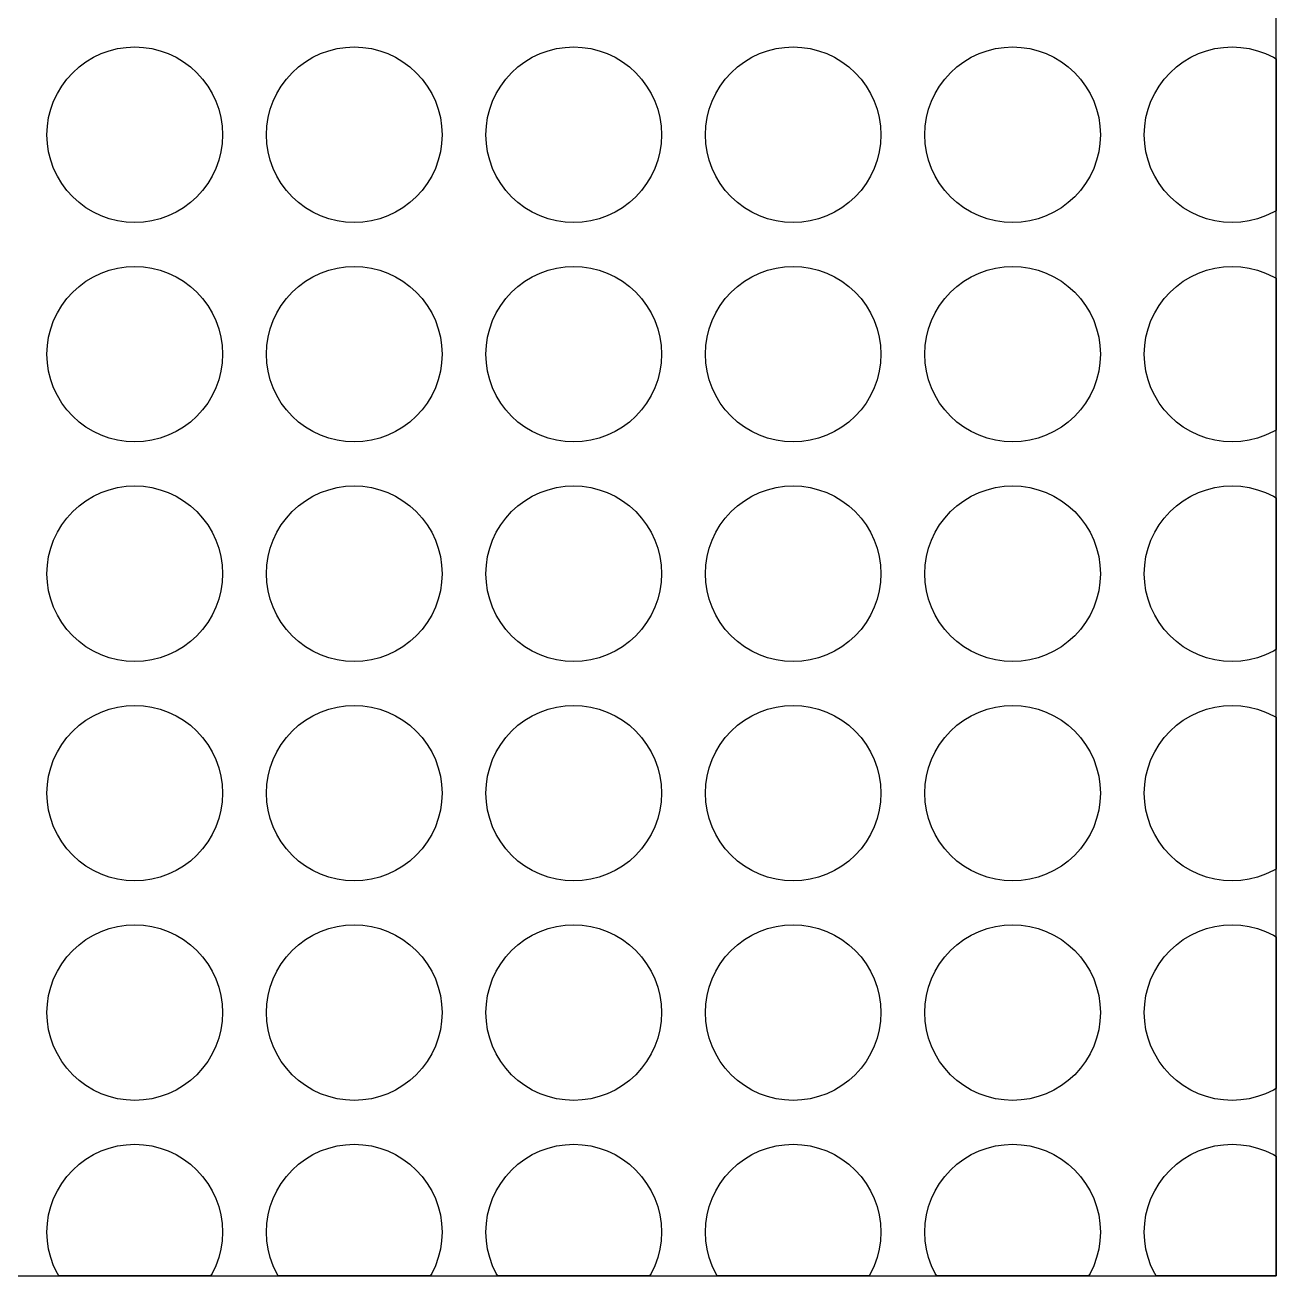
# Model space of a CAD drawing. Header units: millimetres. Extents: x 417.4 to 443.4, y -327.3 to -272.3.
# Drawn here: x 429.14 to 443.39, y -327.33 to -313.08 of the extents above; entities that cross this region are included whole.
import ezdxf

# ---------------------------------------------------------------- set-up
doc = ezdxf.new("R2010")
doc.units = ezdxf.units.MM
doc.layers.add('background', color=7, linetype='Continuous')
doc.layers.add('outline', color=3, linetype='Continuous')

msp = doc.modelspace()

# ---------------------------------------------------------------- linework, layer by layer
at = {"layer": 'background'}
for points in [[(431.387, -314.33), (431.382, -314.428), (431.368, -314.525), (431.344, -314.62), (431.311, -314.713), (431.269, -314.801), (431.218, -314.886), (431.16, -314.964), (431.094, -315.037), (431.021, -315.103), (430.942, -315.162), (430.858, -315.212), (430.769, -315.254), (430.677, -315.287), (430.582, -315.311), (430.485, -315.325), (430.387, -315.33), (430.289, -315.325), (430.192, -315.311), (430.096, -315.287), (430.004, -315.254), (429.915, -315.212), (429.831, -315.162), (429.752, -315.103), (429.68, -315.037), (429.614, -314.964), (429.555, -314.886), (429.505, -314.801), (429.463, -314.713), (429.43, -314.62), (429.406, -314.525), (429.392, -314.428), (429.387, -314.33), (429.392, -314.232), (429.406, -314.135), (429.43, -314.04), (429.463, -313.947), (429.505, -313.859), (429.555, -313.775), (429.614, -313.696), (429.68, -313.623), (429.752, -313.557), (429.831, -313.499), (429.915, -313.448), (430.004, -313.406), (430.096, -313.373), (430.192, -313.349), (430.289, -313.335), (430.387, -313.33), (430.485, -313.335), (430.582, -313.349), (430.677, -313.373), (430.769, -313.406), (430.858, -313.448), (430.942, -313.499), (431.021, -313.557), (431.094, -313.623), (431.16, -313.696), (431.218, -313.775), (431.269, -313.859), (431.311, -313.947), (431.344, -314.04), (431.368, -314.135), (431.382, -314.232)], [(433.887, -314.33), (433.882, -314.428), (433.868, -314.525), (433.844, -314.62), (433.811, -314.713), (433.769, -314.801), (433.718, -314.886), (433.66, -314.964), (433.594, -315.037), (433.521, -315.103), (433.442, -315.162), (433.358, -315.212), (433.269, -315.254), (433.177, -315.287), (433.082, -315.311), (432.985, -315.325), (432.887, -315.33), (432.789, -315.325), (432.692, -315.311), (432.596, -315.287), (432.504, -315.254), (432.415, -315.212), (432.331, -315.162), (432.252, -315.103), (432.18, -315.037), (432.114, -314.964), (432.055, -314.886), (432.005, -314.801), (431.963, -314.713), (431.93, -314.62), (431.906, -314.525), (431.892, -314.428), (431.887, -314.33), (431.892, -314.232), (431.906, -314.135), (431.93, -314.04), (431.963, -313.947), (432.005, -313.859), (432.055, -313.775), (432.114, -313.696), (432.18, -313.623), (432.252, -313.557), (432.331, -313.499), (432.415, -313.448), (432.504, -313.406), (432.596, -313.373), (432.692, -313.349), (432.789, -313.335), (432.887, -313.33), (432.985, -313.335), (433.082, -313.349), (433.177, -313.373), (433.269, -313.406), (433.358, -313.448), (433.442, -313.499), (433.521, -313.557), (433.594, -313.623), (433.66, -313.696), (433.718, -313.775), (433.769, -313.859), (433.811, -313.947), (433.844, -314.04), (433.868, -314.135), (433.882, -314.232)], [(436.387, -314.33), (436.382, -314.428), (436.368, -314.525), (436.344, -314.62), (436.311, -314.713), (436.269, -314.801), (436.218, -314.886), (436.16, -314.964), (436.094, -315.037), (436.021, -315.103), (435.942, -315.162), (435.858, -315.212), (435.769, -315.254), (435.677, -315.287), (435.582, -315.311), (435.485, -315.325), (435.387, -315.33), (435.289, -315.325), (435.192, -315.311), (435.096, -315.287), (435.004, -315.254), (434.915, -315.212), (434.831, -315.162), (434.752, -315.103), (434.68, -315.037), (434.614, -314.964), (434.555, -314.886), (434.505, -314.801), (434.463, -314.713), (434.43, -314.62), (434.406, -314.525), (434.392, -314.428), (434.387, -314.33), (434.392, -314.232), (434.406, -314.135), (434.43, -314.04), (434.463, -313.947), (434.505, -313.859), (434.555, -313.775), (434.614, -313.696), (434.68, -313.623), (434.752, -313.557), (434.831, -313.499), (434.915, -313.448), (435.004, -313.406), (435.096, -313.373), (435.192, -313.349), (435.289, -313.335), (435.387, -313.33), (435.485, -313.335), (435.582, -313.349), (435.677, -313.373), (435.769, -313.406), (435.858, -313.448), (435.942, -313.499), (436.021, -313.557), (436.094, -313.623), (436.16, -313.696), (436.218, -313.775), (436.269, -313.859), (436.311, -313.947), (436.344, -314.04), (436.368, -314.135), (436.382, -314.232)], [(438.887, -314.33), (438.882, -314.428), (438.868, -314.525), (438.844, -314.62), (438.811, -314.713), (438.769, -314.801), (438.718, -314.886), (438.66, -314.964), (438.594, -315.037), (438.521, -315.103), (438.442, -315.162), (438.358, -315.212), (438.269, -315.254), (438.177, -315.287), (438.082, -315.311), (437.985, -315.325), (437.887, -315.33), (437.789, -315.325), (437.692, -315.311), (437.596, -315.287), (437.504, -315.254), (437.415, -315.212), (437.331, -315.162), (437.252, -315.103), (437.18, -315.037), (437.114, -314.964), (437.055, -314.886), (437.005, -314.801), (436.963, -314.713), (436.93, -314.62), (436.906, -314.525), (436.892, -314.428), (436.887, -314.33), (436.892, -314.232), (436.906, -314.135), (436.93, -314.04), (436.963, -313.947), (437.005, -313.859), (437.055, -313.775), (437.114, -313.696), (437.18, -313.623), (437.252, -313.557), (437.331, -313.499), (437.415, -313.448), (437.504, -313.406), (437.596, -313.373), (437.692, -313.349), (437.789, -313.335), (437.887, -313.33), (437.985, -313.335), (438.082, -313.349), (438.177, -313.373), (438.269, -313.406), (438.358, -313.448), (438.442, -313.499), (438.521, -313.557), (438.594, -313.623), (438.66, -313.696), (438.718, -313.775), (438.769, -313.859), (438.811, -313.947), (438.844, -314.04), (438.868, -314.135), (438.882, -314.232)], [(441.387, -314.33), (441.382, -314.428), (441.368, -314.525), (441.344, -314.62), (441.311, -314.713), (441.269, -314.801), (441.218, -314.886), (441.16, -314.964), (441.094, -315.037), (441.021, -315.103), (440.942, -315.162), (440.858, -315.212), (440.769, -315.254), (440.677, -315.287), (440.582, -315.311), (440.485, -315.325), (440.387, -315.33), (440.289, -315.325), (440.192, -315.311), (440.096, -315.287), (440.004, -315.254), (439.915, -315.212), (439.831, -315.162), (439.752, -315.103), (439.68, -315.037), (439.614, -314.964), (439.555, -314.886), (439.505, -314.801), (439.463, -314.713), (439.43, -314.62), (439.406, -314.525), (439.392, -314.428), (439.387, -314.33), (439.392, -314.232), (439.406, -314.135), (439.43, -314.04), (439.463, -313.947), (439.505, -313.859), (439.555, -313.775), (439.614, -313.696), (439.68, -313.623), (439.752, -313.557), (439.831, -313.499), (439.915, -313.448), (440.004, -313.406), (440.096, -313.373), (440.192, -313.349), (440.289, -313.335), (440.387, -313.33), (440.485, -313.335), (440.582, -313.349), (440.677, -313.373), (440.769, -313.406), (440.858, -313.448), (440.942, -313.499), (441.021, -313.557), (441.094, -313.623), (441.16, -313.696), (441.218, -313.775), (441.269, -313.859), (441.311, -313.947), (441.344, -314.04), (441.368, -314.135), (441.382, -314.232)], [(443.387, -315.195), (443.358, -315.212), (443.269, -315.254), (443.177, -315.287), (443.082, -315.311), (442.985, -315.325), (442.887, -315.33), (442.789, -315.325), (442.692, -315.311), (442.596, -315.287), (442.504, -315.254), (442.415, -315.212), (442.331, -315.162), (442.252, -315.103), (442.18, -315.037), (442.114, -314.964), (442.055, -314.886), (442.005, -314.801), (441.963, -314.713), (441.93, -314.62), (441.906, -314.525), (441.892, -314.428), (441.887, -314.33), (441.892, -314.232), (441.906, -314.135), (441.93, -314.04), (441.963, -313.947), (442.005, -313.859), (442.055, -313.775), (442.114, -313.696), (442.18, -313.623), (442.252, -313.557), (442.331, -313.499), (442.415, -313.448), (442.504, -313.406), (442.596, -313.373), (442.692, -313.349), (442.789, -313.335), (442.887, -313.33), (442.985, -313.335), (443.082, -313.349), (443.177, -313.373), (443.269, -313.406), (443.358, -313.448), (443.387, -313.465)], [(431.387, -316.83), (431.382, -316.928), (431.368, -317.025), (431.344, -317.12), (431.311, -317.213), (431.269, -317.301), (431.218, -317.386), (431.16, -317.464), (431.094, -317.537), (431.021, -317.603), (430.942, -317.662), (430.858, -317.712), (430.769, -317.754), (430.677, -317.787), (430.582, -317.811), (430.485, -317.825), (430.387, -317.83), (430.289, -317.825), (430.192, -317.811), (430.096, -317.787), (430.004, -317.754), (429.915, -317.712), (429.831, -317.662), (429.752, -317.603), (429.68, -317.537), (429.614, -317.464), (429.555, -317.386), (429.505, -317.301), (429.463, -317.213), (429.43, -317.12), (429.406, -317.025), (429.392, -316.928), (429.387, -316.83), (429.392, -316.732), (429.406, -316.635), (429.43, -316.54), (429.463, -316.447), (429.505, -316.359), (429.555, -316.275), (429.614, -316.196), (429.68, -316.123), (429.752, -316.057), (429.831, -315.999), (429.915, -315.948), (430.004, -315.906), (430.096, -315.873), (430.192, -315.849), (430.289, -315.835), (430.387, -315.83), (430.485, -315.835), (430.582, -315.849), (430.677, -315.873), (430.769, -315.906), (430.858, -315.948), (430.942, -315.999), (431.021, -316.057), (431.094, -316.123), (431.16, -316.196), (431.218, -316.275), (431.269, -316.359), (431.311, -316.447), (431.344, -316.54), (431.368, -316.635), (431.382, -316.732)], [(433.887, -316.83), (433.882, -316.928), (433.868, -317.025), (433.844, -317.12), (433.811, -317.213), (433.769, -317.301), (433.718, -317.386), (433.66, -317.464), (433.594, -317.537), (433.521, -317.603), (433.442, -317.662), (433.358, -317.712), (433.269, -317.754), (433.177, -317.787), (433.082, -317.811), (432.985, -317.825), (432.887, -317.83), (432.789, -317.825), (432.692, -317.811), (432.596, -317.787), (432.504, -317.754), (432.415, -317.712), (432.331, -317.662), (432.252, -317.603), (432.18, -317.537), (432.114, -317.464), (432.055, -317.386), (432.005, -317.301), (431.963, -317.213), (431.93, -317.12), (431.906, -317.025), (431.892, -316.928), (431.887, -316.83), (431.892, -316.732), (431.906, -316.635), (431.93, -316.54), (431.963, -316.447), (432.005, -316.359), (432.055, -316.275), (432.114, -316.196), (432.18, -316.123), (432.252, -316.057), (432.331, -315.999), (432.415, -315.948), (432.504, -315.906), (432.596, -315.873), (432.692, -315.849), (432.789, -315.835), (432.887, -315.83), (432.985, -315.835), (433.082, -315.849), (433.177, -315.873), (433.269, -315.906), (433.358, -315.948), (433.442, -315.999), (433.521, -316.057), (433.594, -316.123), (433.66, -316.196), (433.718, -316.275), (433.769, -316.359), (433.811, -316.447), (433.844, -316.54), (433.868, -316.635), (433.882, -316.732)], [(436.387, -316.83), (436.382, -316.928), (436.368, -317.025), (436.344, -317.12), (436.311, -317.213), (436.269, -317.301), (436.218, -317.386), (436.16, -317.464), (436.094, -317.537), (436.021, -317.603), (435.942, -317.662), (435.858, -317.712), (435.769, -317.754), (435.677, -317.787), (435.582, -317.811), (435.485, -317.825), (435.387, -317.83), (435.289, -317.825), (435.192, -317.811), (435.096, -317.787), (435.004, -317.754), (434.915, -317.712), (434.831, -317.662), (434.752, -317.603), (434.68, -317.537), (434.614, -317.464), (434.555, -317.386), (434.505, -317.301), (434.463, -317.213), (434.43, -317.12), (434.406, -317.025), (434.392, -316.928), (434.387, -316.83), (434.392, -316.732), (434.406, -316.635), (434.43, -316.54), (434.463, -316.447), (434.505, -316.359), (434.555, -316.275), (434.614, -316.196), (434.68, -316.123), (434.752, -316.057), (434.831, -315.999), (434.915, -315.948), (435.004, -315.906), (435.096, -315.873), (435.192, -315.849), (435.289, -315.835), (435.387, -315.83), (435.485, -315.835), (435.582, -315.849), (435.677, -315.873), (435.769, -315.906), (435.858, -315.948), (435.942, -315.999), (436.021, -316.057), (436.094, -316.123), (436.16, -316.196), (436.218, -316.275), (436.269, -316.359), (436.311, -316.447), (436.344, -316.54), (436.368, -316.635), (436.382, -316.732)], [(438.887, -316.83), (438.882, -316.928), (438.868, -317.025), (438.844, -317.12), (438.811, -317.213), (438.769, -317.301), (438.718, -317.386), (438.66, -317.464), (438.594, -317.537), (438.521, -317.603), (438.442, -317.662), (438.358, -317.712), (438.269, -317.754), (438.177, -317.787), (438.082, -317.811), (437.985, -317.825), (437.887, -317.83), (437.789, -317.825), (437.692, -317.811), (437.596, -317.787), (437.504, -317.754), (437.415, -317.712), (437.331, -317.662), (437.252, -317.603), (437.18, -317.537), (437.114, -317.464), (437.055, -317.386), (437.005, -317.301), (436.963, -317.213), (436.93, -317.12), (436.906, -317.025), (436.892, -316.928), (436.887, -316.83), (436.892, -316.732), (436.906, -316.635), (436.93, -316.54), (436.963, -316.447), (437.005, -316.359), (437.055, -316.275), (437.114, -316.196), (437.18, -316.123), (437.252, -316.057), (437.331, -315.999), (437.415, -315.948), (437.504, -315.906), (437.596, -315.873), (437.692, -315.849), (437.789, -315.835), (437.887, -315.83), (437.985, -315.835), (438.082, -315.849), (438.177, -315.873), (438.269, -315.906), (438.358, -315.948), (438.442, -315.999), (438.521, -316.057), (438.594, -316.123), (438.66, -316.196), (438.718, -316.275), (438.769, -316.359), (438.811, -316.447), (438.844, -316.54), (438.868, -316.635), (438.882, -316.732)], [(441.387, -316.83), (441.382, -316.928), (441.368, -317.025), (441.344, -317.12), (441.311, -317.213), (441.269, -317.301), (441.218, -317.386), (441.16, -317.464), (441.094, -317.537), (441.021, -317.603), (440.942, -317.662), (440.858, -317.712), (440.769, -317.754), (440.677, -317.787), (440.582, -317.811), (440.485, -317.825), (440.387, -317.83), (440.289, -317.825), (440.192, -317.811), (440.096, -317.787), (440.004, -317.754), (439.915, -317.712), (439.831, -317.662), (439.752, -317.603), (439.68, -317.537), (439.614, -317.464), (439.555, -317.386), (439.505, -317.301), (439.463, -317.213), (439.43, -317.12), (439.406, -317.025), (439.392, -316.928), (439.387, -316.83), (439.392, -316.732), (439.406, -316.635), (439.43, -316.54), (439.463, -316.447), (439.505, -316.359), (439.555, -316.275), (439.614, -316.196), (439.68, -316.123), (439.752, -316.057), (439.831, -315.999), (439.915, -315.948), (440.004, -315.906), (440.096, -315.873), (440.192, -315.849), (440.289, -315.835), (440.387, -315.83), (440.485, -315.835), (440.582, -315.849), (440.677, -315.873), (440.769, -315.906), (440.858, -315.948), (440.942, -315.999), (441.021, -316.057), (441.094, -316.123), (441.16, -316.196), (441.218, -316.275), (441.269, -316.359), (441.311, -316.447), (441.344, -316.54), (441.368, -316.635), (441.382, -316.732)], [(443.387, -317.695), (443.358, -317.712), (443.269, -317.754), (443.177, -317.787), (443.082, -317.811), (442.985, -317.825), (442.887, -317.83), (442.789, -317.825), (442.692, -317.811), (442.596, -317.787), (442.504, -317.754), (442.415, -317.712), (442.331, -317.662), (442.252, -317.603), (442.18, -317.537), (442.114, -317.464), (442.055, -317.386), (442.005, -317.301), (441.963, -317.213), (441.93, -317.12), (441.906, -317.025), (441.892, -316.928), (441.887, -316.83), (441.892, -316.732), (441.906, -316.635), (441.93, -316.54), (441.963, -316.447), (442.005, -316.359), (442.055, -316.275), (442.114, -316.196), (442.18, -316.123), (442.252, -316.057), (442.331, -315.999), (442.415, -315.948), (442.504, -315.906), (442.596, -315.873), (442.692, -315.849), (442.789, -315.835), (442.887, -315.83), (442.985, -315.835), (443.082, -315.849), (443.177, -315.873), (443.269, -315.906), (443.358, -315.948), (443.387, -315.965)], [(431.387, -319.33), (431.382, -319.428), (431.368, -319.525), (431.344, -319.62), (431.311, -319.713), (431.269, -319.801), (431.218, -319.886), (431.16, -319.964), (431.094, -320.037), (431.021, -320.103), (430.942, -320.162), (430.858, -320.212), (430.769, -320.254), (430.677, -320.287), (430.582, -320.311), (430.485, -320.325), (430.387, -320.33), (430.289, -320.325), (430.192, -320.311), (430.096, -320.287), (430.004, -320.254), (429.915, -320.212), (429.831, -320.162), (429.752, -320.103), (429.68, -320.037), (429.614, -319.964), (429.555, -319.886), (429.505, -319.801), (429.463, -319.713), (429.43, -319.62), (429.406, -319.525), (429.392, -319.428), (429.387, -319.33), (429.392, -319.232), (429.406, -319.135), (429.43, -319.04), (429.463, -318.947), (429.505, -318.859), (429.555, -318.775), (429.614, -318.696), (429.68, -318.623), (429.752, -318.557), (429.831, -318.499), (429.915, -318.448), (430.004, -318.406), (430.096, -318.373), (430.192, -318.349), (430.289, -318.335), (430.387, -318.33), (430.485, -318.335), (430.582, -318.349), (430.677, -318.373), (430.769, -318.406), (430.858, -318.448), (430.942, -318.499), (431.021, -318.557), (431.094, -318.623), (431.16, -318.696), (431.218, -318.775), (431.269, -318.859), (431.311, -318.947), (431.344, -319.04), (431.368, -319.135), (431.382, -319.232)], [(433.887, -319.33), (433.882, -319.428), (433.868, -319.525), (433.844, -319.62), (433.811, -319.713), (433.769, -319.801), (433.718, -319.886), (433.66, -319.964), (433.594, -320.037), (433.521, -320.103), (433.442, -320.162), (433.358, -320.212), (433.269, -320.254), (433.177, -320.287), (433.082, -320.311), (432.985, -320.325), (432.887, -320.33), (432.789, -320.325), (432.692, -320.311), (432.596, -320.287), (432.504, -320.254), (432.415, -320.212), (432.331, -320.162), (432.252, -320.103), (432.18, -320.037), (432.114, -319.964), (432.055, -319.886), (432.005, -319.801), (431.963, -319.713), (431.93, -319.62), (431.906, -319.525), (431.892, -319.428), (431.887, -319.33), (431.892, -319.232), (431.906, -319.135), (431.93, -319.04), (431.963, -318.947), (432.005, -318.859), (432.055, -318.775), (432.114, -318.696), (432.18, -318.623), (432.252, -318.557), (432.331, -318.499), (432.415, -318.448), (432.504, -318.406), (432.596, -318.373), (432.692, -318.349), (432.789, -318.335), (432.887, -318.33), (432.985, -318.335), (433.082, -318.349), (433.177, -318.373), (433.269, -318.406), (433.358, -318.448), (433.442, -318.499), (433.521, -318.557), (433.594, -318.623), (433.66, -318.696), (433.718, -318.775), (433.769, -318.859), (433.811, -318.947), (433.844, -319.04), (433.868, -319.135), (433.882, -319.232)], [(436.387, -319.33), (436.382, -319.428), (436.368, -319.525), (436.344, -319.62), (436.311, -319.713), (436.269, -319.801), (436.218, -319.886), (436.16, -319.964), (436.094, -320.037), (436.021, -320.103), (435.942, -320.162), (435.858, -320.212), (435.769, -320.254), (435.677, -320.287), (435.582, -320.311), (435.485, -320.325), (435.387, -320.33), (435.289, -320.325), (435.192, -320.311), (435.096, -320.287), (435.004, -320.254), (434.915, -320.212), (434.831, -320.162), (434.752, -320.103), (434.68, -320.037), (434.614, -319.964), (434.555, -319.886), (434.505, -319.801), (434.463, -319.713), (434.43, -319.62), (434.406, -319.525), (434.392, -319.428), (434.387, -319.33), (434.392, -319.232), (434.406, -319.135), (434.43, -319.04), (434.463, -318.947), (434.505, -318.859), (434.555, -318.775), (434.614, -318.696), (434.68, -318.623), (434.752, -318.557), (434.831, -318.499), (434.915, -318.448), (435.004, -318.406), (435.096, -318.373), (435.192, -318.349), (435.289, -318.335), (435.387, -318.33), (435.485, -318.335), (435.582, -318.349), (435.677, -318.373), (435.769, -318.406), (435.858, -318.448), (435.942, -318.499), (436.021, -318.557), (436.094, -318.623), (436.16, -318.696), (436.218, -318.775), (436.269, -318.859), (436.311, -318.947), (436.344, -319.04), (436.368, -319.135), (436.382, -319.232)], [(438.887, -319.33), (438.882, -319.428), (438.868, -319.525), (438.844, -319.62), (438.811, -319.713), (438.769, -319.801), (438.718, -319.886), (438.66, -319.964), (438.594, -320.037), (438.521, -320.103), (438.442, -320.162), (438.358, -320.212), (438.269, -320.254), (438.177, -320.287), (438.082, -320.311), (437.985, -320.325), (437.887, -320.33), (437.789, -320.325), (437.692, -320.311), (437.596, -320.287), (437.504, -320.254), (437.415, -320.212), (437.331, -320.162), (437.252, -320.103), (437.18, -320.037), (437.114, -319.964), (437.055, -319.886), (437.005, -319.801), (436.963, -319.713), (436.93, -319.62), (436.906, -319.525), (436.892, -319.428), (436.887, -319.33), (436.892, -319.232), (436.906, -319.135), (436.93, -319.04), (436.963, -318.947), (437.005, -318.859), (437.055, -318.775), (437.114, -318.696), (437.18, -318.623), (437.252, -318.557), (437.331, -318.499), (437.415, -318.448), (437.504, -318.406), (437.596, -318.373), (437.692, -318.349), (437.789, -318.335), (437.887, -318.33), (437.985, -318.335), (438.082, -318.349), (438.177, -318.373), (438.269, -318.406), (438.358, -318.448), (438.442, -318.499), (438.521, -318.557), (438.594, -318.623), (438.66, -318.696), (438.718, -318.775), (438.769, -318.859), (438.811, -318.947), (438.844, -319.04), (438.868, -319.135), (438.882, -319.232)], [(441.387, -319.33), (441.382, -319.428), (441.368, -319.525), (441.344, -319.62), (441.311, -319.713), (441.269, -319.801), (441.218, -319.886), (441.16, -319.964), (441.094, -320.037), (441.021, -320.103), (440.942, -320.162), (440.858, -320.212), (440.769, -320.254), (440.677, -320.287), (440.582, -320.311), (440.485, -320.325), (440.387, -320.33), (440.289, -320.325), (440.192, -320.311), (440.096, -320.287), (440.004, -320.254), (439.915, -320.212), (439.831, -320.162), (439.752, -320.103), (439.68, -320.037), (439.614, -319.964), (439.555, -319.886), (439.505, -319.801), (439.463, -319.713), (439.43, -319.62), (439.406, -319.525), (439.392, -319.428), (439.387, -319.33), (439.392, -319.232), (439.406, -319.135), (439.43, -319.04), (439.463, -318.947), (439.505, -318.859), (439.555, -318.775), (439.614, -318.696), (439.68, -318.623), (439.752, -318.557), (439.831, -318.499), (439.915, -318.448), (440.004, -318.406), (440.096, -318.373), (440.192, -318.349), (440.289, -318.335), (440.387, -318.33), (440.485, -318.335), (440.582, -318.349), (440.677, -318.373), (440.769, -318.406), (440.858, -318.448), (440.942, -318.499), (441.021, -318.557), (441.094, -318.623), (441.16, -318.696), (441.218, -318.775), (441.269, -318.859), (441.311, -318.947), (441.344, -319.04), (441.368, -319.135), (441.382, -319.232)], [(443.387, -320.195), (443.358, -320.212), (443.269, -320.254), (443.177, -320.287), (443.082, -320.311), (442.985, -320.325), (442.887, -320.33), (442.789, -320.325), (442.692, -320.311), (442.596, -320.287), (442.504, -320.254), (442.415, -320.212), (442.331, -320.162), (442.252, -320.103), (442.18, -320.037), (442.114, -319.964), (442.055, -319.886), (442.005, -319.801), (441.963, -319.713), (441.93, -319.62), (441.906, -319.525), (441.892, -319.428), (441.887, -319.33), (441.892, -319.232), (441.906, -319.135), (441.93, -319.04), (441.963, -318.947), (442.005, -318.859), (442.055, -318.775), (442.114, -318.696), (442.18, -318.623), (442.252, -318.557), (442.331, -318.499), (442.415, -318.448), (442.504, -318.406), (442.596, -318.373), (442.692, -318.349), (442.789, -318.335), (442.887, -318.33), (442.985, -318.335), (443.082, -318.349), (443.177, -318.373), (443.269, -318.406), (443.358, -318.448), (443.387, -318.465)], [(431.387, -321.83), (431.382, -321.928), (431.368, -322.025), (431.344, -322.12), (431.311, -322.213), (431.269, -322.301), (431.218, -322.386), (431.16, -322.464), (431.094, -322.537), (431.021, -322.603), (430.942, -322.662), (430.858, -322.712), (430.769, -322.754), (430.677, -322.787), (430.582, -322.811), (430.485, -322.825), (430.387, -322.83), (430.289, -322.825), (430.192, -322.811), (430.096, -322.787), (430.004, -322.754), (429.915, -322.712), (429.831, -322.662), (429.752, -322.603), (429.68, -322.537), (429.614, -322.464), (429.555, -322.386), (429.505, -322.301), (429.463, -322.213), (429.43, -322.12), (429.406, -322.025), (429.392, -321.928), (429.387, -321.83), (429.392, -321.732), (429.406, -321.635), (429.43, -321.54), (429.463, -321.447), (429.505, -321.359), (429.555, -321.275), (429.614, -321.196), (429.68, -321.123), (429.752, -321.057), (429.831, -320.999), (429.915, -320.948), (430.004, -320.906), (430.096, -320.873), (430.192, -320.849), (430.289, -320.835), (430.387, -320.83), (430.485, -320.835), (430.582, -320.849), (430.677, -320.873), (430.769, -320.906), (430.858, -320.948), (430.942, -320.999), (431.021, -321.057), (431.094, -321.123), (431.16, -321.196), (431.218, -321.275), (431.269, -321.359), (431.311, -321.447), (431.344, -321.54), (431.368, -321.635), (431.382, -321.732)], [(433.887, -321.83), (433.882, -321.928), (433.868, -322.025), (433.844, -322.12), (433.811, -322.213), (433.769, -322.301), (433.718, -322.386), (433.66, -322.464), (433.594, -322.537), (433.521, -322.603), (433.442, -322.662), (433.358, -322.712), (433.269, -322.754), (433.177, -322.787), (433.082, -322.811), (432.985, -322.825), (432.887, -322.83), (432.789, -322.825), (432.692, -322.811), (432.596, -322.787), (432.504, -322.754), (432.415, -322.712), (432.331, -322.662), (432.252, -322.603), (432.18, -322.537), (432.114, -322.464), (432.055, -322.386), (432.005, -322.301), (431.963, -322.213), (431.93, -322.12), (431.906, -322.025), (431.892, -321.928), (431.887, -321.83), (431.892, -321.732), (431.906, -321.635), (431.93, -321.54), (431.963, -321.447), (432.005, -321.359), (432.055, -321.275), (432.114, -321.196), (432.18, -321.123), (432.252, -321.057), (432.331, -320.999), (432.415, -320.948), (432.504, -320.906), (432.596, -320.873), (432.692, -320.849), (432.789, -320.835), (432.887, -320.83), (432.985, -320.835), (433.082, -320.849), (433.177, -320.873), (433.269, -320.906), (433.358, -320.948), (433.442, -320.999), (433.521, -321.057), (433.594, -321.123), (433.66, -321.196), (433.718, -321.275), (433.769, -321.359), (433.811, -321.447), (433.844, -321.54), (433.868, -321.635), (433.882, -321.732)], [(436.387, -321.83), (436.382, -321.928), (436.368, -322.025), (436.344, -322.12), (436.311, -322.213), (436.269, -322.301), (436.218, -322.386), (436.16, -322.464), (436.094, -322.537), (436.021, -322.603), (435.942, -322.662), (435.858, -322.712), (435.769, -322.754), (435.677, -322.787), (435.582, -322.811), (435.485, -322.825), (435.387, -322.83), (435.289, -322.825), (435.192, -322.811), (435.096, -322.787), (435.004, -322.754), (434.915, -322.712), (434.831, -322.662), (434.752, -322.603), (434.68, -322.537), (434.614, -322.464), (434.555, -322.386), (434.505, -322.301), (434.463, -322.213), (434.43, -322.12), (434.406, -322.025), (434.392, -321.928), (434.387, -321.83), (434.392, -321.732), (434.406, -321.635), (434.43, -321.54), (434.463, -321.447), (434.505, -321.359), (434.555, -321.275), (434.614, -321.196), (434.68, -321.123), (434.752, -321.057), (434.831, -320.999), (434.915, -320.948), (435.004, -320.906), (435.096, -320.873), (435.192, -320.849), (435.289, -320.835), (435.387, -320.83), (435.485, -320.835), (435.582, -320.849), (435.677, -320.873), (435.769, -320.906), (435.858, -320.948), (435.942, -320.999), (436.021, -321.057), (436.094, -321.123), (436.16, -321.196), (436.218, -321.275), (436.269, -321.359), (436.311, -321.447), (436.344, -321.54), (436.368, -321.635), (436.382, -321.732)], [(438.887, -321.83), (438.882, -321.928), (438.868, -322.025), (438.844, -322.12), (438.811, -322.213), (438.769, -322.301), (438.718, -322.386), (438.66, -322.464), (438.594, -322.537), (438.521, -322.603), (438.442, -322.662), (438.358, -322.712), (438.269, -322.754), (438.177, -322.787), (438.082, -322.811), (437.985, -322.825), (437.887, -322.83), (437.789, -322.825), (437.692, -322.811), (437.596, -322.787), (437.504, -322.754), (437.415, -322.712), (437.331, -322.662), (437.252, -322.603), (437.18, -322.537), (437.114, -322.464), (437.055, -322.386), (437.005, -322.301), (436.963, -322.213), (436.93, -322.12), (436.906, -322.025), (436.892, -321.928), (436.887, -321.83), (436.892, -321.732), (436.906, -321.635), (436.93, -321.54), (436.963, -321.447), (437.005, -321.359), (437.055, -321.275), (437.114, -321.196), (437.18, -321.123), (437.252, -321.057), (437.331, -320.999), (437.415, -320.948), (437.504, -320.906), (437.596, -320.873), (437.692, -320.849), (437.789, -320.835), (437.887, -320.83), (437.985, -320.835), (438.082, -320.849), (438.177, -320.873), (438.269, -320.906), (438.358, -320.948), (438.442, -320.999), (438.521, -321.057), (438.594, -321.123), (438.66, -321.196), (438.718, -321.275), (438.769, -321.359), (438.811, -321.447), (438.844, -321.54), (438.868, -321.635), (438.882, -321.732)], [(441.387, -321.83), (441.382, -321.928), (441.368, -322.025), (441.344, -322.12), (441.311, -322.213), (441.269, -322.301), (441.218, -322.386), (441.16, -322.464), (441.094, -322.537), (441.021, -322.603), (440.942, -322.662), (440.858, -322.712), (440.769, -322.754), (440.677, -322.787), (440.582, -322.811), (440.485, -322.825), (440.387, -322.83), (440.289, -322.825), (440.192, -322.811), (440.096, -322.787), (440.004, -322.754), (439.915, -322.712), (439.831, -322.662), (439.752, -322.603), (439.68, -322.537), (439.614, -322.464), (439.555, -322.386), (439.505, -322.301), (439.463, -322.213), (439.43, -322.12), (439.406, -322.025), (439.392, -321.928), (439.387, -321.83), (439.392, -321.732), (439.406, -321.635), (439.43, -321.54), (439.463, -321.447), (439.505, -321.359), (439.555, -321.275), (439.614, -321.196), (439.68, -321.123), (439.752, -321.057), (439.831, -320.999), (439.915, -320.948), (440.004, -320.906), (440.096, -320.873), (440.192, -320.849), (440.289, -320.835), (440.387, -320.83), (440.485, -320.835), (440.582, -320.849), (440.677, -320.873), (440.769, -320.906), (440.858, -320.948), (440.942, -320.999), (441.021, -321.057), (441.094, -321.123), (441.16, -321.196), (441.218, -321.275), (441.269, -321.359), (441.311, -321.447), (441.344, -321.54), (441.368, -321.635), (441.382, -321.732)], [(443.387, -322.695), (443.358, -322.712), (443.269, -322.754), (443.177, -322.787), (443.082, -322.811), (442.985, -322.825), (442.887, -322.83), (442.789, -322.825), (442.692, -322.811), (442.596, -322.787), (442.504, -322.754), (442.415, -322.712), (442.331, -322.662), (442.252, -322.603), (442.18, -322.537), (442.114, -322.464), (442.055, -322.386), (442.005, -322.301), (441.963, -322.213), (441.93, -322.12), (441.906, -322.025), (441.892, -321.928), (441.887, -321.83), (441.892, -321.732), (441.906, -321.635), (441.93, -321.54), (441.963, -321.447), (442.005, -321.359), (442.055, -321.275), (442.114, -321.196), (442.18, -321.123), (442.252, -321.057), (442.331, -320.999), (442.415, -320.948), (442.504, -320.906), (442.596, -320.873), (442.692, -320.849), (442.789, -320.835), (442.887, -320.83), (442.985, -320.835), (443.082, -320.849), (443.177, -320.873), (443.269, -320.906), (443.358, -320.948), (443.387, -320.965)], [(431.387, -324.33), (431.382, -324.428), (431.368, -324.525), (431.344, -324.62), (431.311, -324.713), (431.269, -324.801), (431.218, -324.886), (431.16, -324.964), (431.094, -325.037), (431.021, -325.103), (430.942, -325.162), (430.858, -325.212), (430.769, -325.254), (430.677, -325.287), (430.582, -325.311), (430.485, -325.325), (430.387, -325.33), (430.289, -325.325), (430.192, -325.311), (430.096, -325.287), (430.004, -325.254), (429.915, -325.212), (429.831, -325.162), (429.752, -325.103), (429.68, -325.037), (429.614, -324.964), (429.555, -324.886), (429.505, -324.801), (429.463, -324.713), (429.43, -324.62), (429.406, -324.525), (429.392, -324.428), (429.387, -324.33), (429.392, -324.232), (429.406, -324.135), (429.43, -324.04), (429.463, -323.947), (429.505, -323.859), (429.555, -323.775), (429.614, -323.696), (429.68, -323.623), (429.752, -323.557), (429.831, -323.499), (429.915, -323.448), (430.004, -323.406), (430.096, -323.373), (430.192, -323.349), (430.289, -323.335), (430.387, -323.33), (430.485, -323.335), (430.582, -323.349), (430.677, -323.373), (430.769, -323.406), (430.858, -323.448), (430.942, -323.499), (431.021, -323.557), (431.094, -323.623), (431.16, -323.696), (431.218, -323.775), (431.269, -323.859), (431.311, -323.947), (431.344, -324.04), (431.368, -324.135), (431.382, -324.232)], [(433.887, -324.33), (433.882, -324.428), (433.868, -324.525), (433.844, -324.62), (433.811, -324.713), (433.769, -324.801), (433.718, -324.886), (433.66, -324.964), (433.594, -325.037), (433.521, -325.103), (433.442, -325.162), (433.358, -325.212), (433.269, -325.254), (433.177, -325.287), (433.082, -325.311), (432.985, -325.325), (432.887, -325.33), (432.789, -325.325), (432.692, -325.311), (432.596, -325.287), (432.504, -325.254), (432.415, -325.212), (432.331, -325.162), (432.252, -325.103), (432.18, -325.037), (432.114, -324.964), (432.055, -324.886), (432.005, -324.801), (431.963, -324.713), (431.93, -324.62), (431.906, -324.525), (431.892, -324.428), (431.887, -324.33), (431.892, -324.232), (431.906, -324.135), (431.93, -324.04), (431.963, -323.947), (432.005, -323.859), (432.055, -323.775), (432.114, -323.696), (432.18, -323.623), (432.252, -323.557), (432.331, -323.499), (432.415, -323.448), (432.504, -323.406), (432.596, -323.373), (432.692, -323.349), (432.789, -323.335), (432.887, -323.33), (432.985, -323.335), (433.082, -323.349), (433.177, -323.373), (433.269, -323.406), (433.358, -323.448), (433.442, -323.499), (433.521, -323.557), (433.594, -323.623), (433.66, -323.696), (433.718, -323.775), (433.769, -323.859), (433.811, -323.947), (433.844, -324.04), (433.868, -324.135), (433.882, -324.232)], [(436.387, -324.33), (436.382, -324.428), (436.368, -324.525), (436.344, -324.62), (436.311, -324.713), (436.269, -324.801), (436.218, -324.886), (436.16, -324.964), (436.094, -325.037), (436.021, -325.103), (435.942, -325.162), (435.858, -325.212), (435.769, -325.254), (435.677, -325.287), (435.582, -325.311), (435.485, -325.325), (435.387, -325.33), (435.289, -325.325), (435.192, -325.311), (435.096, -325.287), (435.004, -325.254), (434.915, -325.212), (434.831, -325.162), (434.752, -325.103), (434.68, -325.037), (434.614, -324.964), (434.555, -324.886), (434.505, -324.801), (434.463, -324.713), (434.43, -324.62), (434.406, -324.525), (434.392, -324.428), (434.387, -324.33), (434.392, -324.232), (434.406, -324.135), (434.43, -324.04), (434.463, -323.947), (434.505, -323.859), (434.555, -323.775), (434.614, -323.696), (434.68, -323.623), (434.752, -323.557), (434.831, -323.499), (434.915, -323.448), (435.004, -323.406), (435.096, -323.373), (435.192, -323.349), (435.289, -323.335), (435.387, -323.33), (435.485, -323.335), (435.582, -323.349), (435.677, -323.373), (435.769, -323.406), (435.858, -323.448), (435.942, -323.499), (436.021, -323.557), (436.094, -323.623), (436.16, -323.696), (436.218, -323.775), (436.269, -323.859), (436.311, -323.947), (436.344, -324.04), (436.368, -324.135), (436.382, -324.232)], [(438.887, -324.33), (438.882, -324.428), (438.868, -324.525), (438.844, -324.62), (438.811, -324.713), (438.769, -324.801), (438.718, -324.886), (438.66, -324.964), (438.594, -325.037), (438.521, -325.103), (438.442, -325.162), (438.358, -325.212), (438.269, -325.254), (438.177, -325.287), (438.082, -325.311), (437.985, -325.325), (437.887, -325.33), (437.789, -325.325), (437.692, -325.311), (437.596, -325.287), (437.504, -325.254), (437.415, -325.212), (437.331, -325.162), (437.252, -325.103), (437.18, -325.037), (437.114, -324.964), (437.055, -324.886), (437.005, -324.801), (436.963, -324.713), (436.93, -324.62), (436.906, -324.525), (436.892, -324.428), (436.887, -324.33), (436.892, -324.232), (436.906, -324.135), (436.93, -324.04), (436.963, -323.947), (437.005, -323.859), (437.055, -323.775), (437.114, -323.696), (437.18, -323.623), (437.252, -323.557), (437.331, -323.499), (437.415, -323.448), (437.504, -323.406), (437.596, -323.373), (437.692, -323.349), (437.789, -323.335), (437.887, -323.33), (437.985, -323.335), (438.082, -323.349), (438.177, -323.373), (438.269, -323.406), (438.358, -323.448), (438.442, -323.499), (438.521, -323.557), (438.594, -323.623), (438.66, -323.696), (438.718, -323.775), (438.769, -323.859), (438.811, -323.947), (438.844, -324.04), (438.868, -324.135), (438.882, -324.232)], [(441.387, -324.33), (441.382, -324.428), (441.368, -324.525), (441.344, -324.62), (441.311, -324.713), (441.269, -324.801), (441.218, -324.886), (441.16, -324.964), (441.094, -325.037), (441.021, -325.103), (440.942, -325.162), (440.858, -325.212), (440.769, -325.254), (440.677, -325.287), (440.582, -325.311), (440.485, -325.325), (440.387, -325.33), (440.289, -325.325), (440.192, -325.311), (440.096, -325.287), (440.004, -325.254), (439.915, -325.212), (439.831, -325.162), (439.752, -325.103), (439.68, -325.037), (439.614, -324.964), (439.555, -324.886), (439.505, -324.801), (439.463, -324.713), (439.43, -324.62), (439.406, -324.525), (439.392, -324.428), (439.387, -324.33), (439.392, -324.232), (439.406, -324.135), (439.43, -324.04), (439.463, -323.947), (439.505, -323.859), (439.555, -323.775), (439.614, -323.696), (439.68, -323.623), (439.752, -323.557), (439.831, -323.499), (439.915, -323.448), (440.004, -323.406), (440.096, -323.373), (440.192, -323.349), (440.289, -323.335), (440.387, -323.33), (440.485, -323.335), (440.582, -323.349), (440.677, -323.373), (440.769, -323.406), (440.858, -323.448), (440.942, -323.499), (441.021, -323.557), (441.094, -323.623), (441.16, -323.696), (441.218, -323.775), (441.269, -323.859), (441.311, -323.947), (441.344, -324.04), (441.368, -324.135), (441.382, -324.232)], [(443.387, -325.195), (443.358, -325.212), (443.269, -325.254), (443.177, -325.287), (443.082, -325.311), (442.985, -325.325), (442.887, -325.33), (442.789, -325.325), (442.692, -325.311), (442.596, -325.287), (442.504, -325.254), (442.415, -325.212), (442.331, -325.162), (442.252, -325.103), (442.18, -325.037), (442.114, -324.964), (442.055, -324.886), (442.005, -324.801), (441.963, -324.713), (441.93, -324.62), (441.906, -324.525), (441.892, -324.428), (441.887, -324.33), (441.892, -324.232), (441.906, -324.135), (441.93, -324.04), (441.963, -323.947), (442.005, -323.859), (442.055, -323.775), (442.114, -323.696), (442.18, -323.623), (442.252, -323.557), (442.331, -323.499), (442.415, -323.448), (442.504, -323.406), (442.596, -323.373), (442.692, -323.349), (442.789, -323.335), (442.887, -323.33), (442.985, -323.335), (443.082, -323.349), (443.177, -323.373), (443.269, -323.406), (443.358, -323.448), (443.387, -323.465)], [(429.522, -327.33), (429.505, -327.301), (429.463, -327.213), (429.43, -327.12), (429.406, -327.025), (429.392, -326.928), (429.387, -326.83), (429.392, -326.732), (429.406, -326.635), (429.43, -326.54), (429.463, -326.447), (429.505, -326.359), (429.555, -326.275), (429.614, -326.196), (429.68, -326.123), (429.752, -326.057), (429.831, -325.999), (429.915, -325.948), (430.004, -325.906), (430.096, -325.873), (430.192, -325.849), (430.289, -325.835), (430.387, -325.83), (430.485, -325.835), (430.582, -325.849), (430.677, -325.873), (430.769, -325.906), (430.858, -325.948), (430.942, -325.999), (431.021, -326.057), (431.094, -326.123), (431.16, -326.196), (431.218, -326.275), (431.269, -326.359), (431.311, -326.447), (431.344, -326.54), (431.368, -326.635), (431.382, -326.732), (431.387, -326.83), (431.382, -326.928), (431.368, -327.025), (431.344, -327.12), (431.311, -327.213), (431.269, -327.301), (431.251, -327.33)], [(432.022, -327.33), (432.005, -327.301), (431.963, -327.213), (431.93, -327.12), (431.906, -327.025), (431.892, -326.928), (431.887, -326.83), (431.892, -326.732), (431.906, -326.635), (431.93, -326.54), (431.963, -326.447), (432.005, -326.359), (432.055, -326.275), (432.114, -326.196), (432.18, -326.123), (432.252, -326.057), (432.331, -325.999), (432.415, -325.948), (432.504, -325.906), (432.596, -325.873), (432.692, -325.849), (432.789, -325.835), (432.887, -325.83), (432.985, -325.835), (433.082, -325.849), (433.177, -325.873), (433.269, -325.906), (433.358, -325.948), (433.442, -325.999), (433.521, -326.057), (433.594, -326.123), (433.66, -326.196), (433.718, -326.275), (433.769, -326.359), (433.811, -326.447), (433.844, -326.54), (433.868, -326.635), (433.882, -326.732), (433.887, -326.83), (433.882, -326.928), (433.868, -327.025), (433.844, -327.12), (433.811, -327.213), (433.769, -327.301), (433.751, -327.33)], [(434.522, -327.33), (434.505, -327.301), (434.463, -327.213), (434.43, -327.12), (434.406, -327.025), (434.392, -326.928), (434.387, -326.83), (434.392, -326.732), (434.406, -326.635), (434.43, -326.54), (434.463, -326.447), (434.505, -326.359), (434.555, -326.275), (434.614, -326.196), (434.68, -326.123), (434.752, -326.057), (434.831, -325.999), (434.915, -325.948), (435.004, -325.906), (435.096, -325.873), (435.192, -325.849), (435.289, -325.835), (435.387, -325.83), (435.485, -325.835), (435.582, -325.849), (435.677, -325.873), (435.769, -325.906), (435.858, -325.948), (435.942, -325.999), (436.021, -326.057), (436.094, -326.123), (436.16, -326.196), (436.218, -326.275), (436.269, -326.359), (436.311, -326.447), (436.344, -326.54), (436.368, -326.635), (436.382, -326.732), (436.387, -326.83), (436.382, -326.928), (436.368, -327.025), (436.344, -327.12), (436.311, -327.213), (436.269, -327.301), (436.251, -327.33)], [(437.022, -327.33), (437.005, -327.301), (436.963, -327.213), (436.93, -327.12), (436.906, -327.025), (436.892, -326.928), (436.887, -326.83), (436.892, -326.732), (436.906, -326.635), (436.93, -326.54), (436.963, -326.447), (437.005, -326.359), (437.055, -326.275), (437.114, -326.196), (437.18, -326.123), (437.252, -326.057), (437.331, -325.999), (437.415, -325.948), (437.504, -325.906), (437.596, -325.873), (437.692, -325.849), (437.789, -325.835), (437.887, -325.83), (437.985, -325.835), (438.082, -325.849), (438.177, -325.873), (438.269, -325.906), (438.358, -325.948), (438.442, -325.999), (438.521, -326.057), (438.594, -326.123), (438.66, -326.196), (438.718, -326.275), (438.769, -326.359), (438.811, -326.447), (438.844, -326.54), (438.868, -326.635), (438.882, -326.732), (438.887, -326.83), (438.882, -326.928), (438.868, -327.025), (438.844, -327.12), (438.811, -327.213), (438.769, -327.301), (438.751, -327.33)], [(439.522, -327.33), (439.505, -327.301), (439.463, -327.213), (439.43, -327.12), (439.406, -327.025), (439.392, -326.928), (439.387, -326.83), (439.392, -326.732), (439.406, -326.635), (439.43, -326.54), (439.463, -326.447), (439.505, -326.359), (439.555, -326.275), (439.614, -326.196), (439.68, -326.123), (439.752, -326.057), (439.831, -325.999), (439.915, -325.948), (440.004, -325.906), (440.096, -325.873), (440.192, -325.849), (440.289, -325.835), (440.387, -325.83), (440.485, -325.835), (440.582, -325.849), (440.677, -325.873), (440.769, -325.906), (440.858, -325.948), (440.942, -325.999), (441.021, -326.057), (441.094, -326.123), (441.16, -326.196), (441.218, -326.275), (441.269, -326.359), (441.311, -326.447), (441.344, -326.54), (441.368, -326.635), (441.382, -326.732), (441.387, -326.83), (441.382, -326.928), (441.368, -327.025), (441.344, -327.12), (441.311, -327.213), (441.269, -327.301), (441.251, -327.33)], [(443.387, -327.33), (442.022, -327.33), (442.005, -327.301), (441.963, -327.213), (441.93, -327.12), (441.906, -327.025), (441.892, -326.928), (441.887, -326.83), (441.892, -326.732), (441.906, -326.635), (441.93, -326.54), (441.963, -326.447), (442.005, -326.359), (442.055, -326.275), (442.114, -326.196), (442.18, -326.123), (442.252, -326.057), (442.331, -325.999), (442.415, -325.948), (442.504, -325.906), (442.596, -325.873), (442.692, -325.849), (442.789, -325.835), (442.887, -325.83), (442.985, -325.835), (443.082, -325.849), (443.177, -325.873), (443.269, -325.906), (443.358, -325.948), (443.387, -325.965)]]:
    msp.add_lwpolyline(points, close=True, dxfattribs=at)
at = {"layer": 'outline'}
msp.add_lwpolyline([(417.387, -327.33), (443.387, -327.33), (443.387, -272.33), (417.387, -272.33), (417.387, -327.33)], close=True, dxfattribs=at)

doc.saveas('drawing.dxf')
